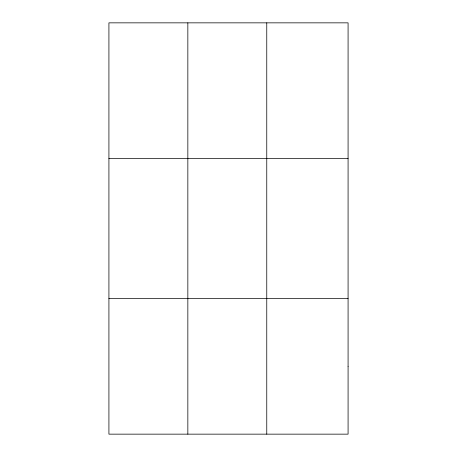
<?xml version="1.0" encoding="UTF-8"?>
<svg xmlns="http://www.w3.org/2000/svg" width="457" height="457" viewBox="0 0 457 457"><rect width="100%" height="100%" fill="white"/><g stroke="black" fill="none" stroke-linecap="round" stroke-linejoin="round"><path stroke-width="0.69" d="M187.844 434.15L187.844 22.85M266.762 434.15L266.762 22.85M108.92 158.579L348.08 158.579M108.92 298.421L348.08 298.421M348.08 366.286L348.08 434.15L108.92 434.15L108.92 22.85L348.08 22.85L348.08 366.286"/></g></svg>
